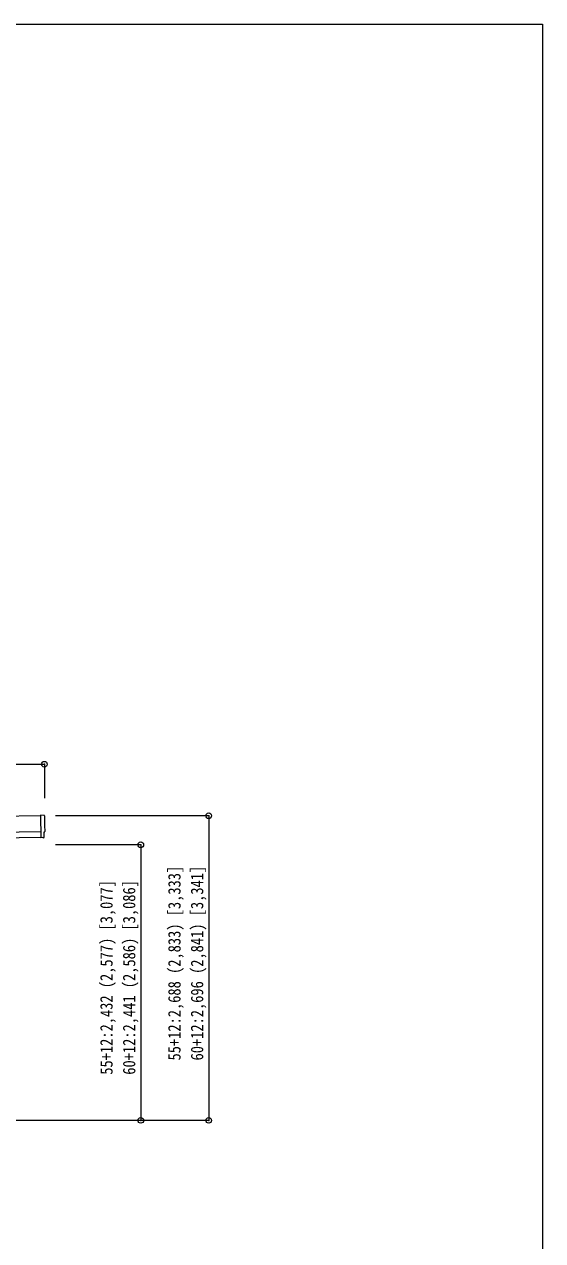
# Model space of a CAD drawing. Units: millimetres, scale not verified. Extents: x -88263 to 14131, y -29850 to 9646.
# Drawn here: x 8854 to 13424, y -1087 to 9646 of the extents above; entities that cross this region are included whole.
import ezdxf
from ezdxf.enums import TextEntityAlignment as Align

# ---------------------------------------------------------------- set-up
doc = ezdxf.new("R2010")
doc.units = ezdxf.units.MM
doc.header["$LTSCALE"] = 50
doc.header["$PDMODE"] = 32
doc.header["$PDSIZE"] = 50
for name, color, linetype, lineweight in [('0-2_建具', 4, 'Continuous', 9), ('0-4_設備', 7, 'Continuous', 9), ('0-6_手摺', 5, 'Continuous', 5), ('F-0_ﾚｲﾔ240', 7, 'Continuous', 9)]:
    doc.layers.add(name, color=color, linetype=linetype, lineweight=lineweight)
doc.styles.add('ＭＳ ゴシック', font='')
doc.styles.get('ＭＳ ゴシック').set_extended_font_data('MS Gothic')

msp = doc.modelspace()

# ---------------------------------------------------------------- linework, layer by layer
at = {"layer": '0-2_建具'}
for p, q in [((8997.63, 2662.09), (7762.26, 2644.44)), ((8997.56, 2667.18), (9000.39, 2469.34)), ((9029.15, 2665.98), (8997.56, 2667.18)), ((7764.26, 2504.46), (8999.63, 2522.1)), ((7764.97, 2454.46), (9000.35, 2472.11)), ((9000.39, 2469.34), (9000.4, 2468.34)), ((9018.61, 2469.51), (9000.4, 2468.34)), ((9019.28, 2468.88), (9018.61, 2469.51)), ((9020.03, 2468.62), (9026.95, 2469.08)), ((9029.07, 2519.14), (9029.67, 2519.15)), ((9029.74, 2472.11), (9029.07, 2519.14))]:
    msp.add_line(p, q, dxfattribs=at)
for centre, major_axis, ratio, start_param, end_param in [((9029.04, 2662.98), (3, 0.04), 0.99863, 6.26838895, 7.80162176), ((13795.42, 2660.64), (-4762.89, -68.04), 0.99863, 6.26838895, 6.29767781), ((9019.96, 2469.62), (0.737, -0.68), 0.9974, 4.71238898, 5.52523108), ((9026.74, 2472.08), (2.21, -2.04), 0.9974, 5.52523108, 7.04113953), ((9029.61, 2523.55), (4.41, 0.06), 0.99863, 4.71238898, 6.29767781)]:
    msp.add_ellipse(centre, major_axis=major_axis, ratio=ratio, start_param=start_param, end_param=end_param, dxfattribs=at)
at = {"layer": '0-4_設備'}
msp.add_line((9129.65, -25.36), (8437.53, -25.36), dxfattribs=at)
at = {"layer": '0-6_手摺', "color": 6, "lineweight": 9}
for p, q in [((2321.3, 3116.87), (9030.65, 3116.87)), ((9030.65, 3116.87), (9030.65, 2816.87)), ((10479.65, 2662.53), (9129.65, 2662.53)), ((10479.65, 2662.53), (10479.65, -25.36)), ((9880.65, 2406.78), (9129.65, 2406.78)), ((9880.65, 2406.78), (9880.65, -25.36)), ((9880.65, -25.36), (9129.65, -25.36)), ((10479.65, -25.36), (9279.65, -25.36))]:
    msp.add_line(p, q, dxfattribs=at)
at = {"layer": '0-6_手摺', "color": 6}
for p in [(9030.65, 3116.87), (10479.65, 2662.53), (9880.65, 2406.78), (9880.65, -25.36), (10479.65, -25.36)]:
    msp.add_point(p, dxfattribs=at)
at = {"layer": 'F-0_ﾚｲﾔ240', "color": 5, "lineweight": 5}
for p, q in [((-13975.76, 9645.57), (13424.24, 9645.57)), ((13424.24, 9645.57), (13424.24, -9754.43))]:
    msp.add_line(p, q, dxfattribs=at)

# ---------------------------------------------------------------- texts
at = {"layer": '0-6_手摺', "color": 7, "style": 'ＭＳ ゴシック', "width": 0.85}
for s, p in [('55+12:2,688 (2,833) [3,333]', (10264.65, 503.23)), ('60+12:2,696 (2,841) [3,341]', (10464.65, 503.23)), ('55+12:2,432 (2,577) [3,077]', (9665.65, 377.5)), ('60+12:2,441 (2,586) [3,086]', (9865.65, 377.5))]:
    msp.add_text(s, height=110, rotation=90, dxfattribs=at).set_placement(p, align=Align.BOTTOM_LEFT)

doc.saveas('drawing.dxf')
